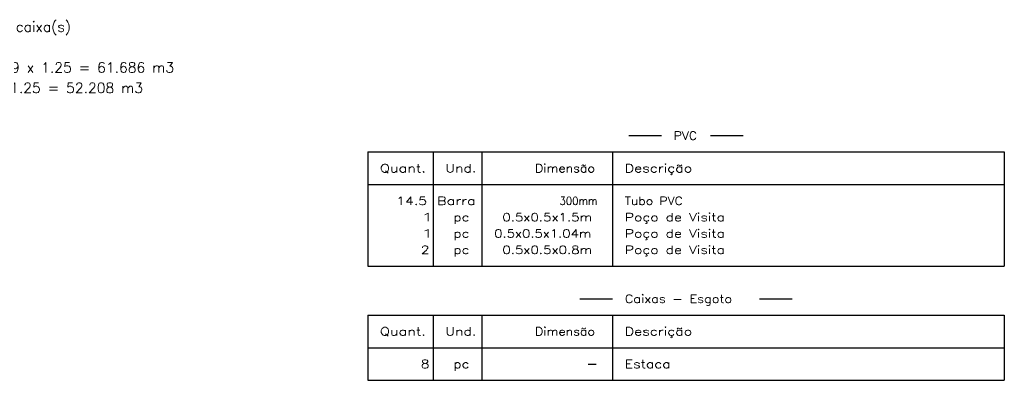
# Model space of a CAD drawing. Extents: x -6997814 to 14282083, y -16 to 289481930.
# Drawn here: x 363613.2 to 363709.7, y 7352089.1 to 7352124.5 of the extents above; entities that cross this region are included whole.
import ezdxf

# ---------------------------------------------------------------- set-up
doc = ezdxf.new("R2010")
doc.units = 0
doc.header["$LTSCALE"] = 6.5
doc.layers.add('LISTAGEM_LINHA', color=7, linetype='CONTINUOUS')
doc.layers.add('LISTAGEM_TEXTO', color=7, linetype='CONTINUOUS')
doc.styles.add('ROMANS', font='romans.shx')

msp = doc.modelspace()

# ---------------------------------------------------------------- linework, layer by layer
at = {"layer": 'LISTAGEM_LINHA', "lineweight": -2}
for p, q in [((363672.8816, 7352113.13833), (363676.0816, 7352113.13833)), ((363680.8816, 7352113.13833), (363684.0816, 7352113.13833)), ((363647.2816, 7352111.53833), (363709.6816, 7352111.53833)), ((363647.2816, 7352111.53833), (363647.2816, 7352100.3383)), ((363653.6816, 7352111.53833), (363653.6816, 7352100.3383)), ((363658.4816, 7352111.53833), (363658.4816, 7352100.3383)), ((363671.2816, 7352111.53833), (363671.2816, 7352100.3383)), ((363709.6816, 7352111.53833), (363709.6816, 7352100.3383)), ((363647.2816, 7352108.33833), (363709.6816, 7352108.33833)), ((363647.2816, 7352100.33833), (363709.6816, 7352100.33833)), ((363668.0816, 7352097.13833), (363671.2816, 7352097.13833)), ((363685.6816, 7352097.13833), (363688.8816, 7352097.13833)), ((363647.2816, 7352095.53833), (363709.6816, 7352095.53833)), ((363647.2816, 7352095.53833), (363647.2816, 7352089.1383)), ((363653.6816, 7352095.53833), (363653.6816, 7352089.1383)), ((363658.4816, 7352095.53833), (363658.4816, 7352089.1383)), ((363671.2816, 7352095.53833), (363671.2816, 7352089.1383)), ((363709.6816, 7352095.53833), (363709.6816, 7352089.1383)), ((363647.2816, 7352092.33833), (363709.6816, 7352092.33833)), ((363668.8816, 7352090.73833), (363669.6816, 7352090.73833)), ((363647.2816, 7352089.13833), (363709.6816, 7352089.13833))]:
    msp.add_line(p, q, dxfattribs=at)

# ---------------------------------------------------------------- texts
at = {"layer": 'LISTAGEM_TEXTO', "color": 7, "lineweight": -2, "style": 'ROMANS'}
for s, p in [('Quantitativo de: 3 Tubo(s) e 4 caixa(s)', (363591.1868, 7352123.32274)), ('Volume de Escavação = 49.349 x 1.25 = 61.686 m3', (363591.1868, 7352119.32274)), ('Volume de Aterro = 41.767 x 1.25 = 52.208 m3', (363591.1868, 7352117.32274))]:
    msp.add_text(s, height=1, dxfattribs=at).set_placement(p)
at = {"layer": 'LISTAGEM_TEXTO', "lineweight": -2, "style": 'ROMANS'}
for s, width, p in [('PVC', 1.105263, (363677.2816, 7352112.73833)), ('Quant.', 1.298969, (363648.4816, 7352109.53833)), ('Und.', 1.272727, (363654.8816, 7352109.53833)), ('Dimensão', 1.135135, (363663.6816, 7352109.53833)), ('Descrição', 1.277027, (363672.4816, 7352109.53833)), ('14.5', 1.253731, (363650.0816, 7352106.33833)), ('Barra', 1.296296, (363654.0816, 7352106.33833)), ('300mm', 0.905172, (363666.0816, 7352106.33833)), ('Tubo PVC', 1.112583, (363672.4816, 7352106.33833)), ('1', 1.909091, (363652.4816, 7352104.73833)), ('0.5x0.5x1.5m', 1.2, (363660.4816, 7352104.73833)), ('Poço de Visita', 1.25641, (363672.4816, 7352104.73833)), ('pc', 1.235294, (363655.6816, 7352104.73833)), ('1', 1.909091, (363652.4816, 7352103.13833)), ('pc', 1.235294, (363655.6816, 7352103.13833)), ('0.5x0.5x1.04m', 1.186957, (363659.6816, 7352103.13833)), ('Poço de Visita', 1.25641, (363672.4816, 7352103.13833)), ('2', 1.235294, (363652.4816, 7352101.53833)), ('pc', 1.235294, (363655.6816, 7352101.53833)), ('0.5x0.5x0.8m', 1.2, (363660.4816, 7352101.53833)), ('Poço de Visita', 1.25641, (363672.4816, 7352101.53833)), ('Caixas - Esgoto', 1.162362, (363672.4816, 7352096.73833)), ('Quant.', 1.298969, (363648.4816, 7352093.53833)), ('Und.', 1.272727, (363654.8816, 7352093.53833)), ('Dimensão', 1.135135, (363663.6816, 7352093.53833)), ('Descrição', 1.277027, (363672.4816, 7352093.53833)), ('8', 1.235294, (363652.4816, 7352090.33833)), ('Estaca', 1.26, (363672.4816, 7352090.33833)), ('pc', 1.235294, (363655.6816, 7352090.33833))]:
    msp.add_text(s, height=0.8, dxfattribs=dict(at, width=width)).set_placement(p)

doc.saveas('drawing.dxf')
